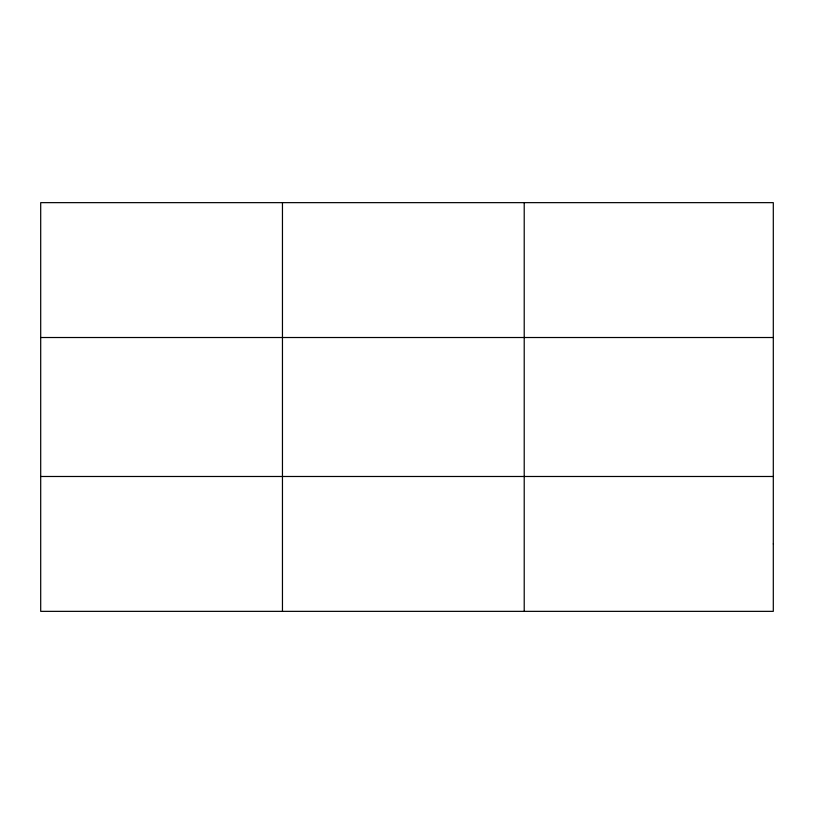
<?xml version="1.0" encoding="UTF-8"?>
<svg xmlns="http://www.w3.org/2000/svg" width="814" height="814" viewBox="0 0 814 814"><rect width="100%" height="100%" fill="white"/><g stroke="black" fill="none" stroke-linecap="round" stroke-linejoin="round"><path stroke-width="1.22" d="M282.458 202.645L282.458 611.355M524.216 202.645L524.216 611.355M40.7 337.515L773.3 337.515M40.7 476.485L773.3 476.485M773.3 543.925L773.3 611.355L40.7 611.355L40.7 202.645L773.3 202.645L773.3 543.925"/></g></svg>
